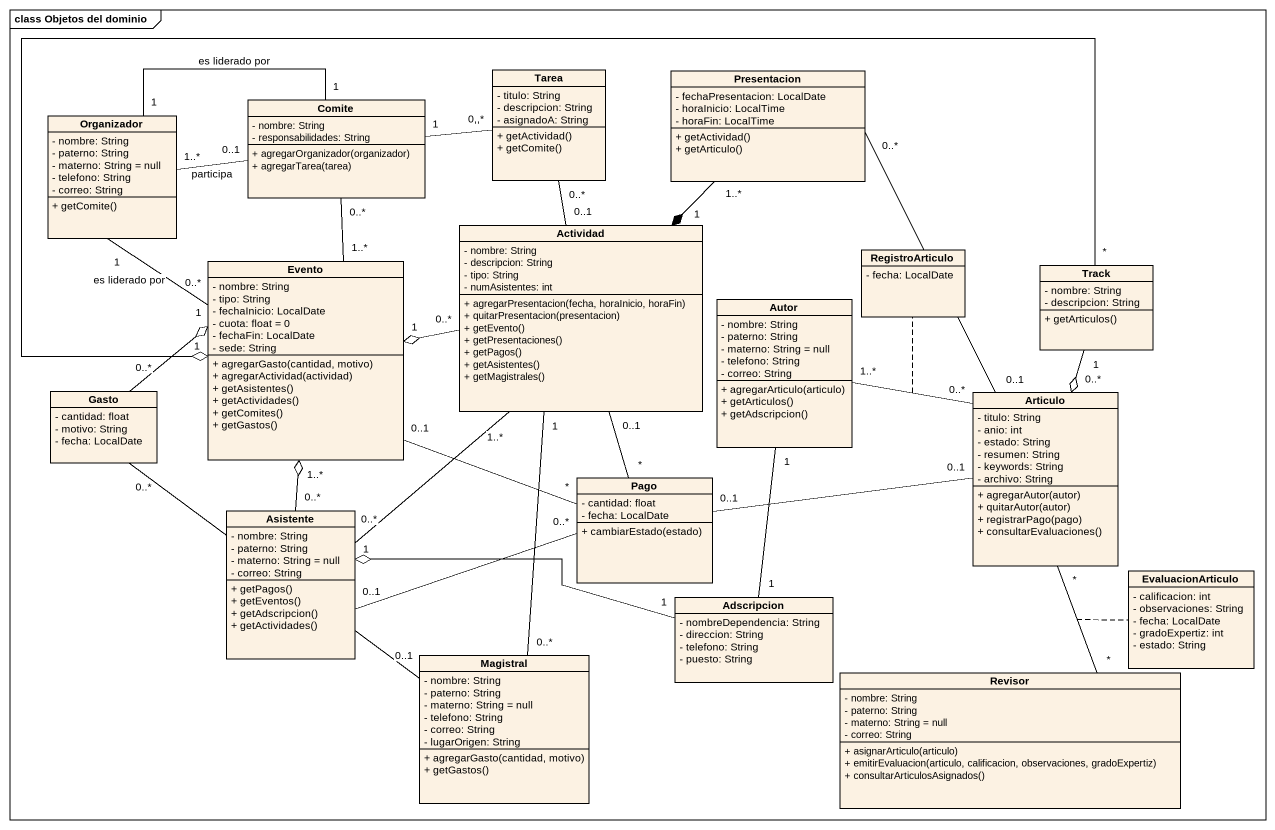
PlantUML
@startuml
mainframe class Objetos del dominio
hide circle
hide empty members
skinparam classAttributeIconSize 0
class Comite {
  - nombre: String
  - responsabilidades: String
  + agregarOrganizador(organizador)
  + agregarTarea(tarea)
}
class Tarea {
  - titulo: String
  - descripcion: String
  - asignadoA: String
  + getActividad()
  + getComite()
}
class Presentacion {
  - fechaPresentacion: LocalDate
  - horaInicio: LocalTime
  - horaFin: LocalTime
  + getActividad()
  + getArticulo()
}
class Organizador {
  - nombre: String
  - paterno: String
  - materno: String = null
  - telefono: String
  - correo: String
  + getComite()
}
class Actividad {
  - nombre: String
  - descripcion: String
  - tipo: String
  - numAsistentes: int
  + agregarPresentacion(fecha, horaInicio, horaFin)
  + quitarPresentacion(presentacion)
  + getEvento()
  + getPresentaciones()
  + getPagos()
  + getAsistentes()
  + getMagistrales()
}
class Evento {
  - nombre: String
  - tipo: String
  - fechaInicio: LocalDate
  - cuota: float = 0
  - fechaFin: LocalDate
  - sede: String
  + agregarGasto(cantidad, motivo)
  + agregarActividad(actividad)
  + getAsistentes()
  + getActividades()
  + getComites()
  + getGastos()
}
class RegistroArticulo {
  - fecha: LocalDate
}
class Track {
  - nombre: String
  - descripcion: String
  + getArticulos()
}
class Autor {
  - nombre: String
  - paterno: String
  - materno: String = null
  - telefono: String
  - correo: String
  + agregarArticulo(articulo)
  + getArticulos()
  + getAdscripcion()
}
class Gasto {
  - cantidad: float
  - motivo: String
  - fecha: LocalDate
}
class Articulo {
  - titulo: String
  - anio: int
  - estado: String
  - resumen: String
  - keywords: String
  - archivo: String
  + agregarAutor(autor)
  + quitarAutor(autor)
  + registrarPago(pago)
  + consultarEvaluaciones()
}
class Pago {
  - cantidad: float
  - fecha: LocalDate
  + cambiarEstado(estado)
}
class Asistente {
  - nombre: String
  - paterno: String
  - materno: String = null
  - correo: String
  + getPagos()
  + getEventos()
  + getAdscripcion()
  + getActividades()
}
class EvaluacionArticulo {
  - calificacion: int
  - observaciones: String
  - fecha: LocalDate
  - gradoExpertiz: int
  - estado: String
}
class Adscripcion {
  - nombreDependencia: String
  - direccion: String
  - telefono: String
  - puesto: String
}
class Magistral {
  - nombre: String
  - paterno: String
  - materno: String = null
  - telefono: String
  - correo: String
  - lugarOrigen: String
  + agregarGasto(cantidad, motivo)
  + getGastos()
}
class Revisor {
  - nombre: String
  - paterno: String
  - materno: String = null
  - correo: String
  + asignarArticulo(articulo)
  + emitirEvaluacion(articulo, calificacion, observaciones, gradoExpertiz)
  + consultarArticulosAsignados()
}
Comite "1" -right- "0,,*" Tarea
Comite "0..*" -- "1..*" Evento
Tarea "0..*" -- "0..1" Actividad
Presentacion "1..*" --* "1" Actividad
Organizador "1" -right- "1" Comite : es liderado por
Organizador "1..*" -right- "0..1" Comite : participa
Organizador "1" -- "0..*" Evento : es liderado por
Actividad "0..*" -left-o "1" Evento
Track "*" -left-o "1" Evento
Track "1" --o "0..*" Articulo
Autor "1..*" -right- "0..*" Articulo
(Autor, Articulo) .. RegistroArticulo
Gasto "0..*" -right-o "1" Evento
Articulo "0..1" -up- "0..*" Presentacion
Articulo "*" -- "*" Revisor
(Articulo, Revisor) .. EvaluacionArticulo
Pago "*" -up- "0..1" Actividad
Pago "*" -left- "0..1" Evento
Pago "0..1" -right- "0..1" Articulo
Asistente "0..*" -up- "1..*" Actividad
Asistente "0..*" -up-o "1..*" Evento
Asistente "0..1" -right- "0..*" Pago
Adscripcion "1" -up- "1" Autor
Adscripcion "1" -left-o "1" Asistente
Magistral "0..*" -up- "1" Actividad
Magistral "0..1" -up- "0..*" Gasto
@enduml
